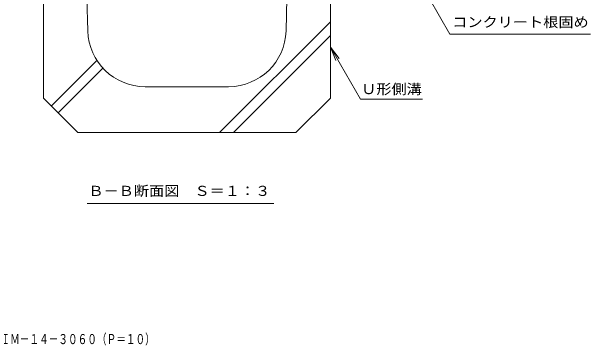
# Model space of a CAD drawing. Units: millimetres at full size, sheet at 1:3; details may follow other scales. Extents: x -1121 to 1153, y -824 to 816.
# Drawn here: x 591 to 1095, y -810 to -519 of the extents above; entities that cross this region are included whole.
import ezdxf
from ezdxf.enums import TextEntityAlignment as Align

# ---------------------------------------------------------------- set-up
doc = ezdxf.new("R2010")
doc.units = ezdxf.units.MM
doc.header["$LTSCALE"] = 3
for name, color, linetype, lineweight in [('4-5', 7, 'Continuous', 9), ('4-F', 6, 'Continuous', 9), ('F-5_F-5ﾚｲﾔ', 2, 'Continuous', 9)]:
    doc.layers.add(name, color=color, linetype=linetype, lineweight=lineweight)
doc.styles.add('ＭＳ ゴシック', font='')
doc.styles.get('ＭＳ ゴシック').set_extended_font_data('MS Gothic')

msp = doc.modelspace()

# ---------------------------------------------------------------- linework, layer by layer
at = {"layer": '4-5'}
for p, q in [((925.796, -457.958), (972.396, -538.671)), ((972.396, -538.671), (1094.77, -538.671)), ((868.257, -550.13), (875.867, -560.047)), ((868.257, -550.13), (873.041, -561.679)), ((868.257, -550.13), (894.436, -595.474)), ((894.436, -595.474), (948.511, -595.474)), ((656.411, -686.4), (819.025, -686.4))]:
    msp.add_line(p, q, dxfattribs=at)
at = {"layer": '4-F'}
for p, q in [((618.257, -404.5), (618.257, -594.5)), ((656.907, -535.889), (653.257, -404.5)), ((829.608, -535.889), (833.257, -404.5)), ((868.257, -404.5), (868.257, -594.5)), ((771.752, -624.5), (868.257, -527.995)), ((783.752, -624.5), (868.257, -539.995)), ((625.152, -601.395), (664.899, -561.648)), ((631.152, -607.395), (670.14, -568.407)), ((779.627, -584.5), (706.888, -584.5)), ((648.257, -624.5), (618.257, -594.5))]:
    msp.add_line(p, q, dxfattribs=at)
msp.add_lwpolyline([(648.257, -624.5), (838.257, -624.5), (868.257, -594.5)], dxfattribs=at)
for centre, start, end in [((706.888, -534.5), 181.59116, 270), ((779.627, -534.5), 270, 358.40884)]:
    msp.add_arc(centre, 50, start, end, dxfattribs=at)

# ---------------------------------------------------------------- texts
at = {"layer": '4-5', "color": 2, "style": 'ＭＳ ゴシック', "width": 1.1}
for s, p in [('コンクリート根固め', (974.434, -535.199)), ('Ｕ形側溝', (895.043, -593.622)), ('Ｂ－Ｂ断面図\u3000Ｓ＝１：３', (657.48, -682.443))]:
    msp.add_text(s, height=8.798, dxfattribs=at).set_placement(p, align=Align.BOTTOM_LEFT)
at = {"layer": 'F-5_F-5ﾚｲﾔ', "style": 'ＭＳ ゴシック', "width": 0.7}
msp.add_text('Ｕ字溝用\u3000ステンレス目地付\u3000鋳鉄製蓋\u3000側溝用\u3000インターロッキングブロック用\u3000充填深さ７５ｍｍ ＳＩＭ－１４－３０６０（Ｐ＝１０）', height=8.798, dxfattribs=at).set_placement((181.866, -811.723), align=Align.BOTTOM_LEFT)

doc.saveas('drawing.dxf')
